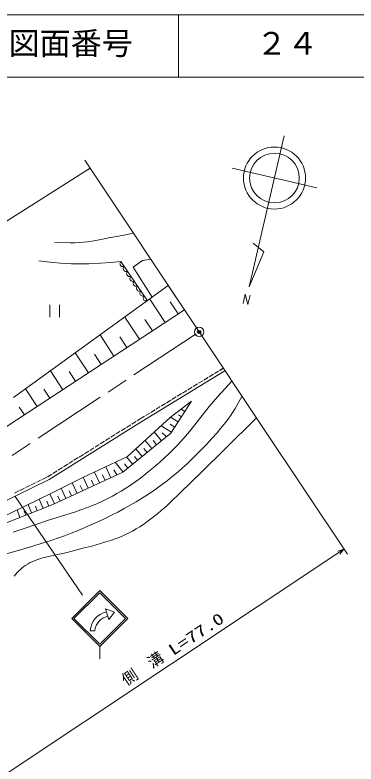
# Model space of a CAD drawing. Units: millimetres, scale not verified. Extents: x -64632 to 575368, y -97377 to 262623.
# Drawn here: x 413034 to 467931, y 141886 to 262623 of the extents above; entities that cross this region are included whole.
import ezdxf
from ezdxf.enums import TextEntityAlignment as Align

# ---------------------------------------------------------------- set-up
doc = ezdxf.new("R2010")
doc.units = ezdxf.units.MM
doc.header["$LTSCALE"] = 1000
doc.header["$PDMODE"] = 32
doc.header["$PDSIZE"] = 500
doc.linetypes.add('CHAIN', pattern=[18.5, 12, -1.5, 3.5, -1.5])
doc.linetypes.add('USER1', pattern=[1, 0.8, -0.2])
for name, color, linetype, lineweight in [('M-BGD', 7, 'Continuous', 13), ('M-BMK-LINE', 2, 'CHAIN', 13), ('M-BMK-SRVR', 3, 'Continuous', 13), ('M-STR-HTXT', 7, 'Continuous', 13), ('M-STR-STRC', 7, 'Continuous', 13), ('M-TTL', 2, 'Continuous', 13), ('M-TTL-LINE', 7, 'Continuous', 13), ('M-TTL-TXT', 7, 'Continuous', 13)]:
    doc.layers.add(name, color=color, linetype=linetype, lineweight=lineweight)
doc.layers.add('M-OTRS', color=6, linetype='Continuous')
doc.styles.add('ＭＳ ゴシック', font='')
doc.styles.get('ＭＳ ゴシック').set_extended_font_data('MS Gothic')

# ---------------------------------------------------------------- blocks, each defined once
blk = doc.blocks.new('BUHIN1')
at = {"color": 3, "linetype": 'Continuous', "lineweight": 13}
for radius in [750, 22.5]:
    blk.add_circle((0, 0), radius, dxfattribs=at)
blk = doc.blocks.new('BUHIN13')
at = {"color": 6, "linetype": 'Continuous', "lineweight": 13}
for radius in [50, 1.5]:
    blk.add_circle((0, 0), radius, dxfattribs=at)
blk = doc.blocks.new('BUHIN5')
at = {"color": 7, "linetype": 'Continuous', "lineweight": 13}
blk.add_lwpolyline([(0, -500), (115, -462.5), (212.5, -402.5), (322.5, -305), (382.5, -195), (420, -77.5), (420, 77.5), (382.5, 195), (322.5, 305), (212.5, 402.5), (115, 460), (0, 500)], dxfattribs=at)
blk = doc.blocks.new('BUHIN7')
at = {"color": 7, "linetype": 'Continuous', "lineweight": 13}
for p, q in [((-770, 1000), (-770, -1000)), ((765, -1000), (765, 1000))]:
    blk.add_line(p, q, dxfattribs=at)
blk = doc.blocks.new('BUHIN12')
at = {"color": 7, "linetype": 'Continuous', "lineweight": 13}
blk.add_lwpolyline([(-288, -1000), (0, 0), (285, -1000)], dxfattribs=at)

msp = doc.modelspace()

# ---------------------------------------------------------------- linework, layer by layer
at = {"layer": 'M-BGD'}
for p, q in [((430083, 222886), (434354, 216560)), ((432069, 221956), (433547, 223054)), ((432076, 221954), (433554, 223052)), ((433547, 223054), (434876, 223258)), ((433554, 223052), (434883, 223257)), ((435117, 217120), (432069, 221956)), ((435124, 217118), (432076, 221954)), ((412810, 200950), (437718, 218998)), ((437718, 218998), (440306, 215109)), ((437215, 213075), (434738, 216838)), ((439276, 214431), (438007, 216359)), ((440306, 215109), (413330, 197356)), ((433093, 210362), (430738, 213940)), ((435154, 211719), (433946, 213554)), ((428971, 207650), (426739, 211042)), ((431032, 209006), (429885, 210749)), ((424850, 204937), (422739, 208144)), ((426910, 206293), (425825, 207943)), ((446829, 205267), (433439, 197093)), ((446836, 205265), (433446, 197091)), ((420728, 202225), (418739, 205246)), ((422789, 203581), (421764, 205138)), ((416606, 199512), (414740, 202348)), ((418667, 200868), (417703, 202332)), ((414545, 198156), (413725, 199402)), ((437991, 197735), (441470, 200383)), ((441470, 200383), (438105, 195202)), ((439834, 197864), (439382, 198157)), ((440381, 198706), (439780, 199096)), ((413330, 197356), (384669, 178479)), ((433444, 197096), (418531, 187752)), ((433451, 197094), (418538, 187750)), ((431146, 191458), (437991, 197735)), ((439287, 197022), (438082, 197805)), ((438203, 195353), (436558, 196421)), ((438745, 196187), (438033, 196650)), ((438105, 195202), (430390, 188924)), ((436609, 193985), (435452, 195407)), ((437427, 194650), (436716, 195282)), ((435063, 192726), (433980, 194057)), ((435836, 193356), (435276, 194044)), ((433516, 191468), (432508, 192707)), ((434290, 192097), (433767, 192740)), ((423847, 188016), (431146, 191458)), ((431968, 190208), (431005, 191391)), ((432742, 190838), (432249, 191443)), ((428461, 188031), (427640, 189804)), ((430423, 188951), (429150, 190516)), ((431196, 189580), (430636, 190267)), ((430390, 188924), (419120, 183705)), ((426643, 187189), (425827, 188950)), ((427552, 187610), (427143, 188493)), ((429445, 188486), (428920, 189323)), ((418531, 187752), (413164, 185099)), ((418538, 187750), (413171, 185097)), ((418893, 185558), (423847, 188016)), ((423023, 185513), (422235, 187216)), ((424833, 186351), (424024, 188099)), ((425738, 186770), (425332, 187647)), ((421213, 184674), (420447, 186329)), ((423928, 185932), (423529, 186795)), ((413168, 185102), (407304, 182134)), ((413175, 185100), (407311, 182132)), ((407434, 179923), (418893, 185558)), ((419393, 183831), (418649, 185438)), ((420303, 184253), (419926, 185068)), ((422118, 185093), (421730, 185933)), ((419120, 183705), (410384, 180263)), ((415689, 182353), (415151, 183718)), ((417547, 183085), (416949, 184602)), ((418474, 183450), (418136, 184235)), ((413836, 181623), (413358, 182836)), ((414762, 181988), (414508, 182633)), ((416618, 182719), (416334, 183440))]:
    msp.add_line(p, q, dxfattribs=at)
at = {"layer": 'M-BGD', "linetype": 'USER1'}
for p, q in [((433178, 197520), (446568, 205694)), ((433185, 197518), (446575, 205692)), ((418287, 188189), (433178, 197520)), ((418294, 188187), (433185, 197518)), ((412942, 185548), (418287, 188189)), ((412949, 185546), (418294, 188187))]:
    msp.add_line(p, q, dxfattribs=at)
at = {"layer": 'M-BGD'}
for points in [[(432105, 227429), (430296, 227100), (428489, 226752), (428381, 226730), (427099, 226465), (425805, 226218), (424693, 226055), (424058, 225990), (423422, 225946), (422663, 225916), (421893, 225905), (419445, 225951)], [(430083, 222886), (428440, 222740), (426796, 222615), (424900, 222522), (423972, 222504), (423043, 222507), (422115, 222530), (421177, 222573), (420380, 222626), (419257, 222723), (418136, 222841), (416848, 222989)], [(412729, 179270), (413554, 179519), (414372, 179788), (418275, 181145), (422760, 182532), (423647, 182840), (424536, 183169), (425363, 183497), (426191, 183846), (427246, 184326), (427982, 184687), (428708, 185066), (429434, 185468), (430150, 185886), (430864, 186328), (431568, 186786), (431610, 186814), (432316, 187304), (433018, 187817), (433757, 188382), (434491, 188969), (435282, 189629), (436068, 190310), (436218, 190443), (437049, 191196), (437867, 191962), (438532, 192612), (439189, 193282), (440214, 194399), (440804, 195090), (441385, 195802), (444292, 199496), (444979, 200315), (445682, 201120), (447959, 203613)], [(408378, 174850), (413923, 176437), (415738, 176964), (417557, 177513), (418719, 177883), (419875, 178273), (419941, 178296), (421003, 178677), (422059, 179078), (423182, 179526), (424298, 179993), (426357, 180906), (427469, 181432), (428572, 181977), (429604, 182507), (430627, 183056), (431587, 183593), (432546, 184153), (433392, 184667), (434269, 185228), (435144, 185810), (435965, 186381), (436783, 186974), (437548, 187553), (438309, 188154), (439278, 188960), (440010, 189608), (440737, 190277), (441580, 191085), (442417, 191915), (442950, 192455), (443838, 193387), (444711, 194333), (445561, 195287), (446140, 195962), (446710, 196658), (447138, 197210), (447550, 197773), (447710, 198002), (448095, 198584), (448463, 199178), (449022, 200135), (449570, 201112), (449594, 201156)], [(412924, 172151), (413133, 172443), (413169, 172490), (413393, 172760), (413633, 173016), (413894, 173267), (414177, 173509), (414482, 173743), (414799, 173960), (415135, 174166), (415489, 174359), (415751, 174488), (416147, 174660), (416550, 174812), (417025, 174969), (417515, 175109), (418195, 175276), (418890, 175426), (420452, 175748), (421235, 175927), (422009, 176125), (423967, 176658), (425378, 177024), (426784, 177408), (427684, 177676), (428415, 177914), (429149, 178173), (429783, 178418), (430408, 178681), (430826, 178871), (431392, 179147), (431959, 179446), (432534, 179772), (433107, 180121), (433696, 180503), (434273, 180903), (435339, 181703), (435969, 182213), (436592, 182745), (437345, 183417), (438091, 184112), (439631, 185597), (443198, 189090), (446757, 192601), (451897, 197697)]]:
    msp.add_lwpolyline(points, dxfattribs=at)
at = {"layer": 'M-BMK-LINE', "linetype": 'Continuous'}
for p, q in [((442682, 211540), (424250, 239229)), ((442682, 211540), (452820, 196309)), ((452820, 196309), (466546, 175688))]:
    msp.add_line(p, q, dxfattribs=at)
at = {"layer": 'M-BMK-LINE'}
msp.add_line((370444, 163798), (442682, 211540), dxfattribs=at)
at = {"layer": 'M-BMK-SRVR'}
for p, q in [((450748, 218802), (456386, 243158)), ((447988, 237917), (461627, 234759)), ((453075, 224422), (451352, 225847)), ((450748, 218802), (453075, 224422)), ((450100, 217621), (449759, 216109)), ((450532, 215932), (450100, 217621)), ((450880, 217436), (450532, 215932))]:
    msp.add_line(p, q, dxfattribs=at)
for radius in [5000, 4000]:
    msp.add_circle((454807, 236338), radius, dxfattribs=at)
at = {"layer": 'M-OTRS'}
msp.add_point((442682, 211540), dxfattribs=at)
at = {"layer": 'M-STR-HTXT'}
for p, q in [((381479, 210268), (425117, 237927)), ((403801, 135126), (465992, 176521))]:
    msp.add_line(p, q, dxfattribs=at)
at = {"layer": 'M-STR-STRC'}
for p, q in [((413042, 185032), (423881, 169114)), ((422175, 165329), (426675, 169829)), ((422528, 165329), (426675, 169475)), ((431175, 165329), (426675, 169829)), ((430821, 165329), (426675, 169475)), ((428140, 165178), (427581, 166926)), ((427581, 166926), (429051, 166362)), ((429051, 166362), (428140, 165178)), ((422175, 165329), (426675, 160828)), ((422528, 165329), (426675, 161182)), ((426675, 161182), (430821, 165329)), ((426675, 160829), (431175, 165329)), ((425154, 163375), (425898, 163374)), ((426675, 160828), (426675, 158828))]:
    msp.add_line(p, q, dxfattribs=at)
for radius, start, end in [(3327, 102.62811, 176.29675), (2586, 101.16556, 175.26004)]:
    msp.add_arc((428474, 163160), radius, start, end, dxfattribs=at)
at = {"layer": 'M-TTL'}
msp.add_line((575368, 262623), (-64632, 262623), dxfattribs=at)
at = {"layer": 'M-TTL-LINE'}
for p, q in [((439364, 262623), (439364, 252623)), ((-64632, 252623), (575368, 252623))]:
    msp.add_line(p, q, dxfattribs=at)

# ---------------------------------------------------------------- block references
at = {"layer": 'M-BGD', "xscale": 0.9540908, "yscale": 0.9540908, "rotation": 214.03223}
for p in [(430350, 222491), (430884, 221700), (431418, 220909), (431952, 220119), (432486, 219328), (433020, 218537), (433553, 217747), (434087, 216956)]:
    msp.add_blockref('BUHIN5', p, dxfattribs=at)
at = {"layer": 'M-BGD'}
msp.add_blockref('BUHIN7', (419416, 214913), dxfattribs=at)
at = {"layer": 'M-BMK-SRVR'}
msp.add_blockref('BUHIN1', (442682, 211540), dxfattribs=at)
at = {"layer": 'M-OTRS'}
msp.add_blockref('BUHIN13', (442682, 211540), dxfattribs=at)
at = {"layer": 'M-STR-HTXT', "rotation": 303.64848}
msp.add_blockref('BUHIN12', (465992, 176521), dxfattribs=at)

# ---------------------------------------------------------------- texts
at = {"layer": 'M-STR-HTXT', "style": 'ＭＳ ゴシック', "width": 1.35}
msp.add_text('L=77.0', height=1833, rotation=33.7, dxfattribs=at).set_placement((438804, 158829), align=Align.BOTTOM_LEFT)
at = {"layer": 'M-STR-HTXT', "style": 'ＭＳ ゴシック'}
msp.add_text('側\u3000溝', height=1833, rotation=33.7, dxfattribs=at).set_placement((431267, 153995), align=Align.BOTTOM_LEFT)
at = {"layer": 'M-TTL-TXT', "style": 'ＭＳ ゴシック'}
for s, p in [('図面番号', (411989, 255123)), ('２４', (451864, 255123))]:
    msp.add_text(s, height=3666, dxfattribs=at).set_placement(p, align=Align.BOTTOM_LEFT)

doc.saveas('drawing.dxf')
